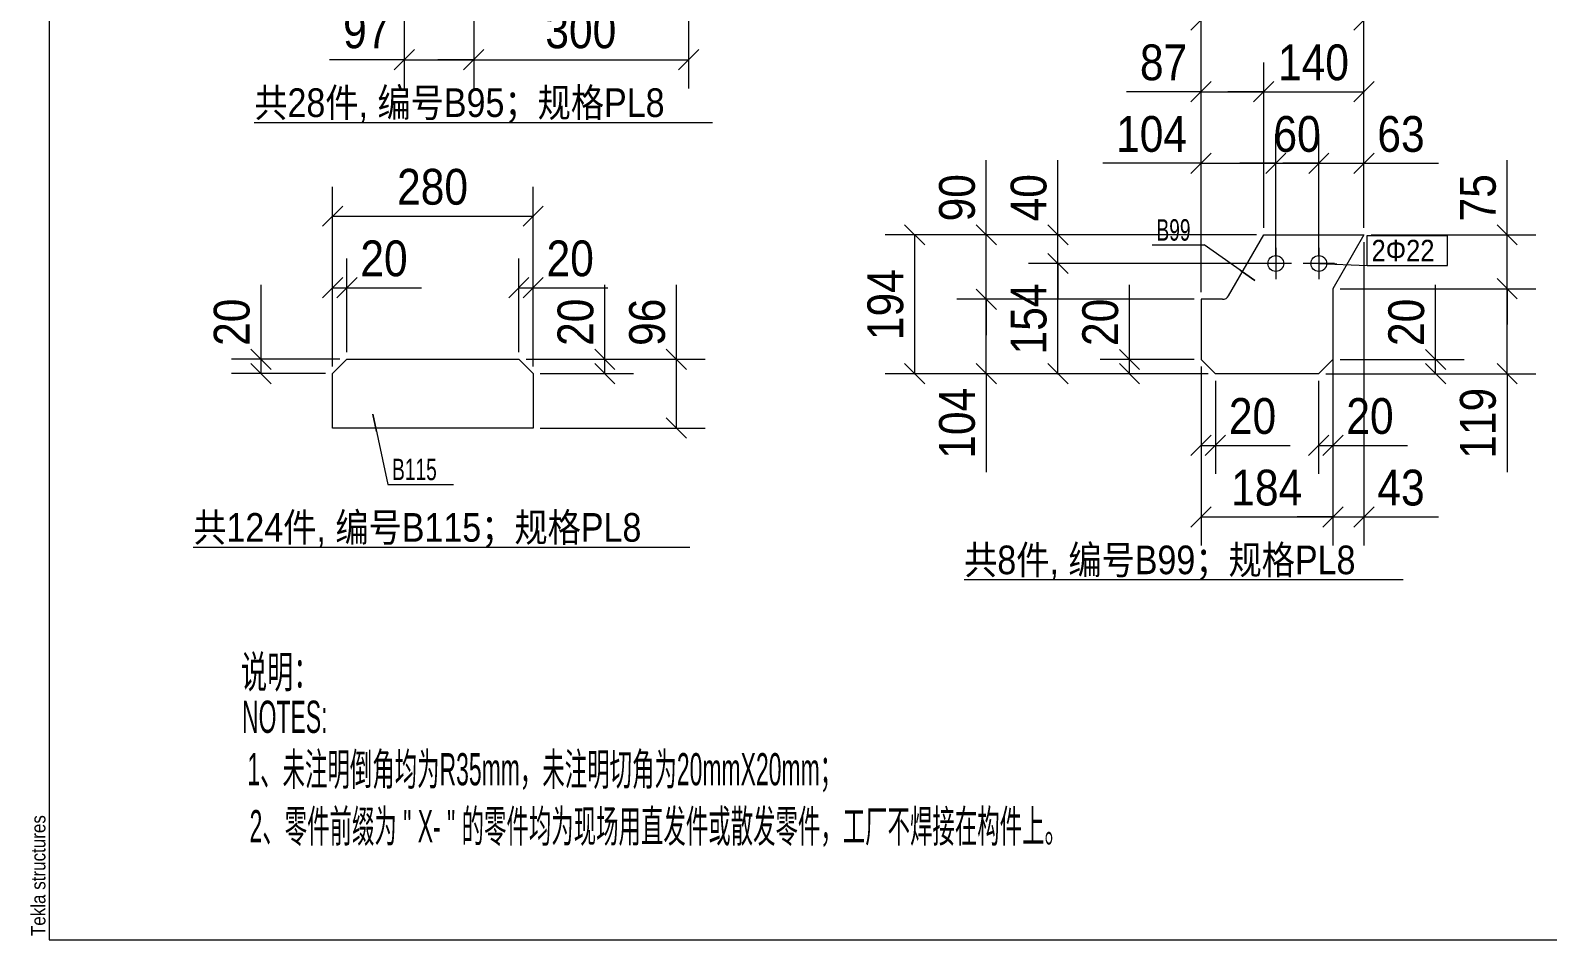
# Model space of a CAD drawing. Header units: inches. Extents: x 0 to 1938, y -2180 to 0.
# Drawn here: x -0.1 to 211.7, y -860 to -733 of the extents above; entities that cross this region are included whole.
import ezdxf

# ---------------------------------------------------------------- set-up
doc = ezdxf.new("R2010")
doc.units = ezdxf.units.IN
doc.header["$MEASUREMENT"] = 0
doc.linetypes.add('XKITLINE00', pattern=[0])
for name, color, linetype, lineweight in [('Bolt', 7, 'Continuous', 0), ('BoltMark', 3, 'Continuous', 0), ('DrawingSheet', 5, 'Continuous', 0), ('OtherObjectType', 1, 'Continuous', 0), ('Part', 2, 'Continuous', 0), ('PartMark', 3, 'Continuous', 0), ('Z-DIMENSIONS', 1, 'Continuous', 0)]:
    doc.layers.add(name, color=color, linetype=linetype, lineweight=lineweight)
doc.styles.add('Arial', font='arial.ttf')
doc.styles.add('Arial Narrow', font='ARIAL.TTF')
doc.styles.add('romsim', font='ARIAL.TTF')
doc.styles.add('宋体', font='ARIAL.TTF')

# ---------------------------------------------------------------- blocks, each defined once
blk = doc.blocks.new('*A203')
at = {"layer": 'Part', "color": 2, "linetype": 'XKITLINE00', "lineweight": 0}
for p, q in [((169.7, 94.95), (174.6, 103.45)), ((174.6, 103.45), (188.6, 103.45)), ((188.6, 103.45), (184.27, 95.93)), ((184.27, 95.93), (184.27, 94.45)), ((168.84, 94.45), (165.87, 94.45)), ((165.87, 94.45), (165.87, 86.05)), ((168.84, 94.45), (169.1, 94.48)), ((169.1, 94.48), (169.34, 94.58)), ((169.34, 94.58), (169.54, 94.74)), ((169.54, 94.74), (169.7, 94.95)), ((184.27, 94.45), (184.27, 86.05)), ((165.87, 86.05), (167.87, 84.05)), ((184.27, 86.05), (182.27, 84.05)), ((182.27, 84.05), (167.87, 84.05))]:
    blk.add_line(p, q, dxfattribs=at)
blk = doc.blocks.new('*A204')
at = {"layer": 'Bolt', "color": 2, "linetype": 'XKITLINE00', "lineweight": 0}
for p, q in [((176.29, 101.65), (176.29, 97.25)), ((182.29, 101.65), (182.29, 97.25)), ((178.49, 99.45), (174.09, 99.45)), ((184.49, 99.45), (180.09, 99.45))]:
    blk.add_line(p, q, dxfattribs=at)
for centre in [(176.29, 99.45), (182.29, 99.45)]:
    blk.add_circle(centre, 1.1, dxfattribs=at)
blk = doc.blocks.new('*A235')
at = {"layer": 'Part', "color": 2, "linetype": 'XKITLINE00', "lineweight": 0}
for p, q in [((44.6, 84.07), (46.6, 86.07)), ((46.6, 86.07), (70.6, 86.07)), ((70.6, 86.07), (72.6, 84.07)), ((44.6, 76.47), (44.6, 84.07)), ((72.6, 84.07), (72.6, 76.47)), ((72.6, 76.47), (44.6, 76.47))]:
    blk.add_line(p, q, dxfattribs=at)
blk = doc.blocks.new('*A237')
at = {"layer": 'DrawingSheet', "color": 5, "linetype": 'XKITLINE00', "lineweight": 0}
for p, q in [((5, 425), (5, 5)), ((5, 5), (635, 5))]:
    blk.add_line(p, q, dxfattribs=at)
at = {"layer": 'DrawingSheet', "color": 5, "style": 'Arial', "width": 0.85}
blk.add_text('Tekla structures', height=2, rotation=90, dxfattribs=at).set_placement((4.5, 5.5))
blk = doc.blocks.new('*A238')
at = {"layer": 'OtherObjectType', "color": 7, "style": 'Arial'}
for s, width, p in [('说明：', 0.595, (31.8, 40.17)), ('NOTES:', 0.51, (31.95, 33.89)), ('1、未注明倒角均为R35mm，未注明切角为20mmX20mm；', 0.51, (32.7, 26.56)), ('2、零件前缀为 " X- " 的零件均为现场用直发件或散发零件，工厂不焊接在构件上。', 0.51, (33, 18.61))]:
    blk.add_text(s, height=4.5, dxfattribs=dict(at, width=width)).set_placement(p)
blk = doc.blocks.new('*A280')
at = {"layer": 'OtherObjectType', "color": 6, "linetype": 'XKITLINE00', "lineweight": 0}
blk.add_line((33.66, 119.17), (97.64, 119.17), dxfattribs=at)
at = {"layer": 'OtherObjectType', "color": 3, "style": '宋体', "width": 0.85}
blk.add_text('共28件, 编号B95；规格PL8', height=4, dxfattribs=at).set_placement((33.66, 119.92))
blk = doc.blocks.new('*A287')
at = {"layer": 'Z-DIMENSIONS', "color": 4, "linetype": 'XKITLINE00', "lineweight": 0}
for p, q in [((64.3, 146.92), (64.3, 123.92)), ((94.3, 146.92), (94.3, 123.92)), ((65.71, 129.33), (62.89, 126.51)), ((95.71, 129.33), (92.89, 126.51)), ((64.3, 127.92), (59.3, 127.92)), ((64.3, 127.92), (94.3, 127.92))]:
    blk.add_line(p, q, dxfattribs=at)
at = {"layer": 'Z-DIMENSIONS', "color": 7}
for p in [(64.3, 127.92), (94.3, 127.92)]:
    blk.add_point(p, dxfattribs=at)
at = {"layer": 'Z-DIMENSIONS', "color": 7, "style": 'Arial Narrow', "width": 0.85}
blk.add_text('300', height=5, dxfattribs=at).set_placement((74.3, 129.52))
blk = doc.blocks.new('*A288')
at = {"layer": 'Z-DIMENSIONS', "color": 4, "linetype": 'XKITLINE00', "lineweight": 0}
for p, q in [((54.6, 149.72), (54.6, 123.92)), ((64.3, 146.92), (64.3, 123.92)), ((56.01, 129.33), (53.19, 126.51)), ((65.71, 129.33), (62.89, 126.51)), ((54.6, 127.92), (44.18, 127.92)), ((54.6, 127.92), (44.18, 127.92)), ((54.6, 127.92), (64.3, 127.92)), ((64.3, 127.92), (69.3, 127.92))]:
    blk.add_line(p, q, dxfattribs=at)
at = {"layer": 'Z-DIMENSIONS', "color": 7}
for p in [(54.6, 127.92), (64.3, 127.92)]:
    blk.add_point(p, dxfattribs=at)
at = {"layer": 'Z-DIMENSIONS', "color": 7, "style": 'Arial Narrow', "width": 0.85}
blk.add_text('97', height=5, dxfattribs=at).set_placement((46.06, 129.52))
blk = doc.blocks.new('*A361')
at = {"layer": 'OtherObjectType', "color": 6, "linetype": 'XKITLINE00', "lineweight": 0}
blk.add_line((132.77, 55.3), (194.09, 55.3), dxfattribs=at)
at = {"layer": 'OtherObjectType', "color": 3, "style": '宋体', "width": 0.85}
blk.add_text('共8件, 编号B99；规格PL8', height=4, dxfattribs=at).set_placement((132.77, 56.05))
blk = doc.blocks.new('*A362')
at = {"layer": 'Z-DIMENSIONS', "color": 4, "linetype": 'XKITLINE00', "lineweight": 0}
for p, q in [((165.87, 85.05), (165.87, 70.05)), ((167.87, 83.05), (167.87, 70.05)), ((167.28, 75.46), (164.45, 72.64)), ((169.28, 75.46), (166.45, 72.64)), ((165.87, 74.05), (167.87, 74.05)), ((167.87, 74.05), (178.28, 74.05)), ((167.87, 74.05), (178.28, 74.05))]:
    blk.add_line(p, q, dxfattribs=at)
at = {"layer": 'Z-DIMENSIONS', "color": 7}
for p in [(165.87, 74.05), (167.87, 74.05)]:
    blk.add_point(p, dxfattribs=at)
at = {"layer": 'Z-DIMENSIONS', "color": 7, "style": 'Arial Narrow', "width": 0.85}
blk.add_text('20', height=5, dxfattribs=at).set_placement((169.74, 75.65))
blk = doc.blocks.new('*A363')
at = {"layer": 'Z-DIMENSIONS', "color": 4, "linetype": 'XKITLINE00', "lineweight": 0}
for p, q in [((184.27, 85.05), (184.27, 70.05)), ((182.27, 83.05), (182.27, 70.05)), ((183.68, 75.46), (180.85, 72.64)), ((185.68, 75.46), (182.85, 72.64)), ((182.27, 74.05), (184.27, 74.05)), ((184.27, 74.05), (194.68, 74.05)), ((184.27, 74.05), (194.68, 74.05))]:
    blk.add_line(p, q, dxfattribs=at)
at = {"layer": 'Z-DIMENSIONS', "color": 7}
for p in [(182.27, 74.05), (184.27, 74.05)]:
    blk.add_point(p, dxfattribs=at)
at = {"layer": 'Z-DIMENSIONS', "color": 7, "style": 'Arial Narrow', "width": 0.85}
blk.add_text('20', height=5, dxfattribs=at).set_placement((186.14, 75.65))
blk = doc.blocks.new('*A364')
at = {"layer": 'Z-DIMENSIONS', "color": 4, "linetype": 'XKITLINE00', "lineweight": 0}
for p, q in [((155.87, 86.05), (155.87, 96.47)), ((155.87, 86.05), (155.87, 96.47)), ((154.45, 87.46), (157.28, 84.64)), ((164.87, 86.05), (151.77, 86.05)), ((154.45, 85.46), (157.28, 82.64)), ((155.87, 84.05), (155.87, 86.05)), ((166.87, 84.05), (151.77, 84.05))]:
    blk.add_line(p, q, dxfattribs=at)
at = {"layer": 'Z-DIMENSIONS', "color": 7}
for p in [(155.87, 86.05), (155.87, 84.05)]:
    blk.add_point(p, dxfattribs=at)
at = {"layer": 'Z-DIMENSIONS', "color": 7, "style": 'Arial Narrow', "width": 0.85}
blk.add_text('20', height=5, rotation=90.0002, dxfattribs=at).set_placement((154.27, 87.93))
blk = doc.blocks.new('*A365')
at = {"layer": 'Z-DIMENSIONS', "color": 4, "linetype": 'XKITLINE00', "lineweight": 0}
for p, q in [((198.6, 86.05), (198.6, 96.47)), ((198.6, 86.05), (198.6, 96.47)), ((197.19, 87.46), (200.01, 84.64)), ((185.27, 86.05), (202.6, 86.05)), ((197.19, 85.46), (200.01, 82.64)), ((198.6, 84.05), (198.6, 86.05)), ((183.27, 84.05), (202.6, 84.05))]:
    blk.add_line(p, q, dxfattribs=at)
at = {"layer": 'Z-DIMENSIONS', "color": 7}
for p in [(198.6, 86.05), (198.6, 84.05)]:
    blk.add_point(p, dxfattribs=at)
at = {"layer": 'Z-DIMENSIONS', "color": 7, "style": 'Arial Narrow', "width": 0.85}
blk.add_text('20', height=5, rotation=90.0002, dxfattribs=at).set_placement((197, 87.93))
blk = doc.blocks.new('*A366')
at = {"layer": 'Z-DIMENSIONS', "color": 4, "linetype": 'XKITLINE00', "lineweight": 0}
for p, q in [((182.29, 100.45), (182.29, 117.55)), ((188.6, 104.45), (188.6, 117.55)), ((183.71, 114.86), (180.88, 112.04)), ((190.01, 114.86), (187.19, 112.04)), ((182.29, 113.45), (177.29, 113.45)), ((182.29, 113.45), (188.6, 113.45)), ((188.6, 113.45), (199.01, 113.45)), ((188.6, 113.45), (199.01, 113.45))]:
    blk.add_line(p, q, dxfattribs=at)
at = {"layer": 'Z-DIMENSIONS', "color": 7}
for p in [(182.29, 113.45), (188.6, 113.45)]:
    blk.add_point(p, dxfattribs=at)
at = {"layer": 'Z-DIMENSIONS', "color": 7, "style": 'Arial Narrow', "width": 0.85}
blk.add_text('63', height=5, dxfattribs=at).set_placement((190.47, 115.05))
blk = doc.blocks.new('*A367')
at = {"layer": 'Z-DIMENSIONS', "color": 4, "linetype": 'XKITLINE00', "lineweight": 0}
for p, q in [((176.29, 100.45), (176.29, 117.55)), ((182.29, 100.45), (182.29, 117.55)), ((177.71, 114.86), (174.88, 112.04)), ((183.71, 114.86), (180.88, 112.04)), ((176.29, 113.45), (171.29, 113.45)), ((176.29, 113.45), (182.29, 113.45)), ((182.29, 113.45), (187.29, 113.45))]:
    blk.add_line(p, q, dxfattribs=at)
at = {"layer": 'Z-DIMENSIONS', "color": 7}
for p in [(176.29, 113.45), (182.29, 113.45)]:
    blk.add_point(p, dxfattribs=at)
at = {"layer": 'Z-DIMENSIONS', "color": 7, "style": 'Arial Narrow', "width": 0.85}
blk.add_text('60', height=5, dxfattribs=at).set_placement((175.96, 115.05))
blk = doc.blocks.new('*A368')
at = {"layer": 'Z-DIMENSIONS', "color": 4, "linetype": 'XKITLINE00', "lineweight": 0}
for p, q in [((165.87, 95.45), (165.87, 117.55)), ((176.29, 100.45), (176.29, 117.55)), ((167.28, 114.86), (164.45, 112.04)), ((177.71, 114.86), (174.88, 112.04)), ((165.87, 113.45), (152.12, 113.45)), ((165.87, 113.45), (152.12, 113.45)), ((165.87, 113.45), (176.29, 113.45)), ((176.29, 113.45), (181.29, 113.45))]:
    blk.add_line(p, q, dxfattribs=at)
at = {"layer": 'Z-DIMENSIONS', "color": 7}
for p in [(165.87, 113.45), (176.29, 113.45)]:
    blk.add_point(p, dxfattribs=at)
at = {"layer": 'Z-DIMENSIONS', "color": 7, "style": 'Arial Narrow', "width": 0.85}
blk.add_text('104', height=5, dxfattribs=at).set_placement((153.99, 115.05))
blk = doc.blocks.new('*A369')
at = {"layer": 'Z-DIMENSIONS', "color": 4, "linetype": 'XKITLINE00', "lineweight": 0}
for p, q in [((145.87, 103.45), (145.87, 113.87)), ((145.87, 103.45), (145.87, 113.87)), ((144.45, 104.86), (147.28, 102.04)), ((173.6, 103.45), (141.77, 103.45)), ((145.87, 99.45), (145.87, 103.45)), ((144.45, 100.86), (147.28, 98.04)), ((175.29, 99.45), (141.77, 99.45)), ((145.87, 99.45), (145.87, 94.45))]:
    blk.add_line(p, q, dxfattribs=at)
at = {"layer": 'Z-DIMENSIONS', "color": 7}
for p in [(145.87, 103.45), (145.87, 99.45)]:
    blk.add_point(p, dxfattribs=at)
at = {"layer": 'Z-DIMENSIONS', "color": 7, "style": 'Arial Narrow', "width": 0.85}
blk.add_text('40', height=5, rotation=90.0002, dxfattribs=at).set_placement((144.27, 105.33))
blk = doc.blocks.new('*A370')
at = {"layer": 'Z-DIMENSIONS', "color": 4, "linetype": 'XKITLINE00', "lineweight": 0}
for p, q in [((145.87, 99.45), (145.87, 104.45)), ((144.45, 100.86), (147.28, 98.04)), ((175.29, 99.45), (141.77, 99.45)), ((145.87, 84.05), (145.87, 99.45)), ((144.45, 85.46), (147.28, 82.64)), ((166.87, 84.05), (141.77, 84.05))]:
    blk.add_line(p, q, dxfattribs=at)
at = {"layer": 'Z-DIMENSIONS', "color": 7}
for p in [(145.87, 99.45), (145.87, 84.05)]:
    blk.add_point(p, dxfattribs=at)
at = {"layer": 'Z-DIMENSIONS', "color": 7, "style": 'Arial Narrow', "width": 0.85}
blk.add_text('154', height=5, rotation=90.0002, dxfattribs=at).set_placement((144.27, 86.75))
blk = doc.blocks.new('*A371')
at = {"layer": 'Z-DIMENSIONS', "color": 4, "linetype": 'XKITLINE00', "lineweight": 0}
for p, q in [((174.6, 104.45), (174.6, 127.55)), ((188.6, 104.45), (188.6, 127.55)), ((174.6, 123.45), (169.6, 123.45)), ((176.01, 124.86), (173.19, 122.04)), ((174.6, 123.45), (188.6, 123.45)), ((190.01, 124.86), (187.19, 122.04))]:
    blk.add_line(p, q, dxfattribs=at)
at = {"layer": 'Z-DIMENSIONS', "color": 7}
for p in [(174.6, 123.45), (188.6, 123.45)]:
    blk.add_point(p, dxfattribs=at)
at = {"layer": 'Z-DIMENSIONS', "color": 7, "style": 'Arial Narrow', "width": 0.85}
blk.add_text('140', height=5, dxfattribs=at).set_placement((176.6, 125.05))
blk = doc.blocks.new('*A372')
at = {"layer": 'Z-DIMENSIONS', "color": 4, "linetype": 'XKITLINE00', "lineweight": 0}
for p, q in [((165.87, 95.45), (165.87, 127.55)), ((174.6, 104.45), (174.6, 127.55)), ((165.87, 123.45), (155.45, 123.45)), ((165.87, 123.45), (155.45, 123.45)), ((167.28, 124.86), (164.45, 122.04)), ((165.87, 123.45), (174.6, 123.45)), ((176.01, 124.86), (173.19, 122.04)), ((174.6, 123.45), (179.6, 123.45))]:
    blk.add_line(p, q, dxfattribs=at)
at = {"layer": 'Z-DIMENSIONS', "color": 7}
for p in [(165.87, 123.45), (174.6, 123.45)]:
    blk.add_point(p, dxfattribs=at)
at = {"layer": 'Z-DIMENSIONS', "color": 7, "style": 'Arial Narrow', "width": 0.85}
blk.add_text('87', height=5, dxfattribs=at).set_placement((157.32, 125.05))
blk = doc.blocks.new('*A373')
at = {"layer": 'Z-DIMENSIONS', "color": 4, "linetype": 'XKITLINE00', "lineweight": 0}
for p, q in [((188.6, 102.45), (188.6, 60.05)), ((184.27, 94.93), (184.27, 60.05)), ((184.27, 64.05), (179.27, 64.05)), ((185.68, 65.46), (182.85, 62.64)), ((184.27, 64.05), (188.6, 64.05)), ((190.01, 65.46), (187.19, 62.64)), ((188.6, 64.05), (199.01, 64.05)), ((188.6, 64.05), (199.01, 64.05))]:
    blk.add_line(p, q, dxfattribs=at)
at = {"layer": 'Z-DIMENSIONS', "color": 7}
for p in [(184.27, 64.05), (188.6, 64.05)]:
    blk.add_point(p, dxfattribs=at)
at = {"layer": 'Z-DIMENSIONS', "color": 7, "style": 'Arial Narrow', "width": 0.85}
blk.add_text('43', height=5, dxfattribs=at).set_placement((190.47, 65.65))
blk = doc.blocks.new('*A374')
at = {"layer": 'Z-DIMENSIONS', "color": 4, "linetype": 'XKITLINE00', "lineweight": 0}
for p, q in [((184.27, 94.93), (184.27, 60.05)), ((165.87, 85.05), (165.87, 60.05)), ((167.28, 65.46), (164.45, 62.64)), ((165.87, 64.05), (184.27, 64.05)), ((185.68, 65.46), (182.85, 62.64)), ((184.27, 64.05), (189.27, 64.05))]:
    blk.add_line(p, q, dxfattribs=at)
at = {"layer": 'Z-DIMENSIONS', "color": 7}
for p in [(165.87, 64.05), (184.27, 64.05)]:
    blk.add_point(p, dxfattribs=at)
at = {"layer": 'Z-DIMENSIONS', "color": 7, "style": 'Arial Narrow', "width": 0.85}
blk.add_text('184', height=5, dxfattribs=at).set_placement((170.07, 65.65))
blk = doc.blocks.new('*A375')
at = {"layer": 'Z-DIMENSIONS', "color": 4, "linetype": 'XKITLINE00', "lineweight": 0}
for p, q in [((135.87, 103.45), (135.87, 113.87)), ((135.87, 103.45), (135.87, 113.87)), ((134.45, 104.86), (137.28, 102.04)), ((173.6, 103.45), (131.77, 103.45)), ((135.87, 94.45), (135.87, 103.45)), ((134.45, 95.86), (137.28, 93.04)), ((164.87, 94.45), (131.77, 94.45)), ((135.87, 94.45), (135.87, 89.45))]:
    blk.add_line(p, q, dxfattribs=at)
at = {"layer": 'Z-DIMENSIONS', "color": 7}
for p in [(135.87, 103.45), (135.87, 94.45)]:
    blk.add_point(p, dxfattribs=at)
at = {"layer": 'Z-DIMENSIONS', "color": 7, "style": 'Arial Narrow', "width": 0.85}
blk.add_text('90', height=5, rotation=90.0002, dxfattribs=at).set_placement((134.27, 105.33))
blk = doc.blocks.new('*A376')
at = {"layer": 'Z-DIMENSIONS', "color": 4, "linetype": 'XKITLINE00', "lineweight": 0}
for p, q in [((135.87, 94.45), (135.87, 99.45)), ((134.45, 95.86), (137.28, 93.04)), ((164.87, 94.45), (131.77, 94.45)), ((135.87, 84.05), (135.87, 94.45)), ((134.45, 85.46), (137.28, 82.64)), ((166.87, 84.05), (131.77, 84.05)), ((135.87, 84.05), (135.87, 70.3)), ((135.87, 84.05), (135.87, 70.3))]:
    blk.add_line(p, q, dxfattribs=at)
at = {"layer": 'Z-DIMENSIONS', "color": 7}
for p in [(135.87, 94.45), (135.87, 84.05)]:
    blk.add_point(p, dxfattribs=at)
at = {"layer": 'Z-DIMENSIONS', "color": 7, "style": 'Arial Narrow', "width": 0.85}
blk.add_text('104', height=5, rotation=90.0002, dxfattribs=at).set_placement((134.27, 72.18))
blk = doc.blocks.new('*A377')
at = {"layer": 'Z-DIMENSIONS', "color": 4, "linetype": 'XKITLINE00', "lineweight": 0}
for p, q in [((208.6, 103.45), (208.6, 113.87)), ((208.6, 103.45), (208.6, 113.87)), ((207.19, 104.86), (210.01, 102.04)), ((189.6, 103.45), (212.6, 103.45)), ((208.6, 95.93), (208.6, 103.45)), ((185.27, 95.93), (212.6, 95.93)), ((207.19, 97.34), (210.01, 94.51)), ((208.6, 95.93), (208.6, 90.93))]:
    blk.add_line(p, q, dxfattribs=at)
at = {"layer": 'Z-DIMENSIONS', "color": 7}
for p in [(208.6, 103.45), (208.6, 95.93)]:
    blk.add_point(p, dxfattribs=at)
at = {"layer": 'Z-DIMENSIONS', "color": 7, "style": 'Arial Narrow', "width": 0.85}
blk.add_text('75', height=5, rotation=90.0002, dxfattribs=at).set_placement((207, 105.33))
blk = doc.blocks.new('*A378')
at = {"layer": 'Z-DIMENSIONS', "color": 4, "linetype": 'XKITLINE00', "lineweight": 0}
for p, q in [((208.6, 95.93), (208.6, 100.93)), ((185.27, 95.93), (212.6, 95.93)), ((207.19, 97.34), (210.01, 94.51)), ((208.6, 84.05), (208.6, 95.93)), ((207.19, 85.46), (210.01, 82.64)), ((183.27, 84.05), (212.6, 84.05)), ((208.6, 84.05), (208.6, 70.3)), ((208.6, 84.05), (208.6, 70.3))]:
    blk.add_line(p, q, dxfattribs=at)
at = {"layer": 'Z-DIMENSIONS', "color": 7}
for p in [(208.6, 95.93), (208.6, 84.05)]:
    blk.add_point(p, dxfattribs=at)
at = {"layer": 'Z-DIMENSIONS', "color": 7, "style": 'Arial Narrow', "width": 0.85}
blk.add_text('119', height=5, rotation=90.0002, dxfattribs=at).set_placement((207, 72.18))
blk = doc.blocks.new('*A379')
at = {"layer": 'Z-DIMENSIONS', "color": 4, "linetype": 'XKITLINE00', "lineweight": 0}
for p, q in [((165.87, 95.45), (165.87, 137.55)), ((188.6, 104.45), (188.6, 137.55)), ((167.28, 134.86), (164.45, 132.04)), ((190.01, 134.86), (187.19, 132.04)), ((165.87, 133.45), (188.6, 133.45))]:
    blk.add_line(p, q, dxfattribs=at)
at = {"layer": 'Z-DIMENSIONS', "color": 7}
for p in [(165.87, 133.45), (188.6, 133.45)]:
    blk.add_point(p, dxfattribs=at)
at = {"layer": 'Z-DIMENSIONS', "color": 7, "style": 'Arial Narrow', "width": 0.85}
blk.add_text('227', height=5, dxfattribs=at).set_placement((172.23, 135.05))
blk = doc.blocks.new('*A380')
at = {"layer": 'Z-DIMENSIONS', "color": 4, "linetype": 'XKITLINE00', "lineweight": 0}
for p, q in [((124.45, 104.86), (127.28, 102.04)), ((173.6, 103.45), (121.77, 103.45)), ((125.87, 84.05), (125.87, 103.45)), ((124.45, 85.46), (127.28, 82.64)), ((166.87, 84.05), (121.77, 84.05))]:
    blk.add_line(p, q, dxfattribs=at)
at = {"layer": 'Z-DIMENSIONS', "color": 7}
for p in [(125.87, 103.45), (125.87, 84.05)]:
    blk.add_point(p, dxfattribs=at)
at = {"layer": 'Z-DIMENSIONS', "color": 7, "style": 'Arial Narrow', "width": 0.85}
blk.add_text('194', height=5, rotation=90.0002, dxfattribs=at).set_placement((124.27, 88.75))
blk = doc.blocks.new('*A381')
at = {"layer": 'PartMark', "color": 4, "linetype": 'XKITLINE00', "lineweight": 0}
for p, q in [((159.03, 102.04), (166.27, 102.04)), ((173.34, 97.07), (166.27, 102.04)), ((171.3, 98.5), (173.34, 97.07))]:
    blk.add_line(p, q, dxfattribs=at)
at = {"layer": 'PartMark', "color": 1, "style": 'romsim', "width": 0.6375}
blk.add_text('B99', height=3, dxfattribs=at).set_placement((159.63, 102.64))
blk = doc.blocks.new('*A382')
at = {"layer": 'BoltMark', "color": 1, "linetype": 'XKITLINE00', "lineweight": 0}
for p, q in [((189.06, 103.36), (200.25, 103.36)), ((189.06, 99.16), (189.06, 103.36)), ((200.25, 99.16), (200.25, 103.36)), ((182.29, 99.45), (189.06, 99.16)), ((184.79, 99.34), (182.29, 99.45)), ((189.06, 99.16), (200.25, 99.16))]:
    blk.add_line(p, q, dxfattribs=at)
at = {"layer": 'BoltMark', "color": 4, "style": '宋体', "width": 0.85}
blk.add_text('2Φ22', height=3, dxfattribs=at).set_placement((189.66, 99.76))
blk = doc.blocks.new('*A713')
at = {"layer": 'OtherObjectType', "color": 6, "linetype": 'XKITLINE00', "lineweight": 0}
blk.add_line((25.14, 59.84), (94.46, 59.84), dxfattribs=at)
at = {"layer": 'OtherObjectType', "color": 3, "style": '宋体', "width": 0.85}
blk.add_text('共124件, 编号B115；规格PL8', height=4, dxfattribs=at).set_placement((25.14, 60.59))
blk = doc.blocks.new('*A714')
at = {"layer": 'Z-DIMENSIONS', "color": 4, "linetype": 'XKITLINE00', "lineweight": 0}
for p, q in [((70.6, 87.07), (70.6, 100.17)), ((72.6, 85.07), (72.6, 100.17)), ((72.01, 97.48), (69.19, 94.66)), ((74.01, 97.48), (71.19, 94.66)), ((70.6, 96.07), (72.6, 96.07)), ((72.6, 96.07), (83.02, 96.07)), ((72.6, 96.07), (83.02, 96.07))]:
    blk.add_line(p, q, dxfattribs=at)
at = {"layer": 'Z-DIMENSIONS', "color": 7}
for p in [(70.6, 96.07), (72.6, 96.07)]:
    blk.add_point(p, dxfattribs=at)
at = {"layer": 'Z-DIMENSIONS', "color": 7, "style": 'Arial Narrow', "width": 0.85}
blk.add_text('20', height=5, dxfattribs=at).set_placement((74.47, 97.67))
blk = doc.blocks.new('*A715')
at = {"layer": 'Z-DIMENSIONS', "color": 4, "linetype": 'XKITLINE00', "lineweight": 0}
for p, q in [((44.6, 85.07), (44.6, 100.17)), ((46.6, 87.07), (46.6, 100.17)), ((46.01, 97.48), (43.19, 94.66)), ((48.01, 97.48), (45.19, 94.66)), ((44.6, 96.07), (46.6, 96.07)), ((46.6, 96.07), (57.02, 96.07)), ((46.6, 96.07), (57.02, 96.07))]:
    blk.add_line(p, q, dxfattribs=at)
at = {"layer": 'Z-DIMENSIONS', "color": 7}
for p in [(44.6, 96.07), (46.6, 96.07)]:
    blk.add_point(p, dxfattribs=at)
at = {"layer": 'Z-DIMENSIONS', "color": 7, "style": 'Arial Narrow', "width": 0.85}
blk.add_text('20', height=5, dxfattribs=at).set_placement((48.47, 97.67))
blk = doc.blocks.new('*A716')
at = {"layer": 'Z-DIMENSIONS', "color": 4, "linetype": 'XKITLINE00', "lineweight": 0}
for p, q in [((34.6, 86.07), (34.6, 96.48)), ((34.6, 86.07), (34.6, 96.48)), ((33.19, 87.48), (36.01, 84.66)), ((45.6, 86.07), (30.5, 86.07)), ((33.19, 85.48), (36.01, 82.66)), ((34.6, 84.07), (34.6, 86.07)), ((43.6, 84.07), (30.5, 84.07))]:
    blk.add_line(p, q, dxfattribs=at)
at = {"layer": 'Z-DIMENSIONS', "color": 7}
for p in [(34.6, 86.07), (34.6, 84.07)]:
    blk.add_point(p, dxfattribs=at)
at = {"layer": 'Z-DIMENSIONS', "color": 7, "style": 'Arial Narrow', "width": 0.85}
blk.add_text('20', height=5, rotation=90.0002, dxfattribs=at).set_placement((33, 87.94))
blk = doc.blocks.new('*A717')
at = {"layer": 'Z-DIMENSIONS', "color": 4, "linetype": 'XKITLINE00', "lineweight": 0}
for p, q in [((82.6, 86.07), (82.6, 96.48)), ((82.6, 86.07), (82.6, 96.48)), ((81.19, 87.48), (84.01, 84.66)), ((71.6, 86.07), (86.6, 86.07)), ((81.19, 85.48), (84.01, 82.66)), ((82.6, 84.07), (82.6, 86.07)), ((73.6, 84.07), (86.6, 84.07))]:
    blk.add_line(p, q, dxfattribs=at)
at = {"layer": 'Z-DIMENSIONS', "color": 7}
for p in [(82.6, 86.07), (82.6, 84.07)]:
    blk.add_point(p, dxfattribs=at)
at = {"layer": 'Z-DIMENSIONS', "color": 7, "style": 'Arial Narrow', "width": 0.85}
blk.add_text('20', height=5, rotation=90.0002, dxfattribs=at).set_placement((81, 87.94))
blk = doc.blocks.new('*A718')
at = {"layer": 'Z-DIMENSIONS', "color": 4, "linetype": 'XKITLINE00', "lineweight": 0}
for p, q in [((44.6, 85.07), (44.6, 110.17)), ((72.6, 85.07), (72.6, 110.17)), ((46.01, 107.48), (43.19, 104.66)), ((44.6, 106.07), (72.6, 106.07)), ((74.01, 107.48), (71.19, 104.66))]:
    blk.add_line(p, q, dxfattribs=at)
at = {"layer": 'Z-DIMENSIONS', "color": 7}
for p in [(44.6, 106.07), (72.6, 106.07)]:
    blk.add_point(p, dxfattribs=at)
at = {"layer": 'Z-DIMENSIONS', "color": 7, "style": 'Arial Narrow', "width": 0.85}
blk.add_text('280', height=5, dxfattribs=at).set_placement((53.6, 107.67))
blk = doc.blocks.new('*A719')
at = {"layer": 'Z-DIMENSIONS', "color": 4, "linetype": 'XKITLINE00', "lineweight": 0}
for p, q in [((92.6, 86.07), (92.6, 96.48)), ((92.6, 86.07), (92.6, 96.48)), ((91.19, 87.48), (94.01, 84.66)), ((71.6, 86.07), (96.6, 86.07)), ((92.6, 76.47), (92.6, 86.07)), ((73.6, 76.47), (96.6, 76.47)), ((91.19, 77.88), (94.01, 75.06))]:
    blk.add_line(p, q, dxfattribs=at)
at = {"layer": 'Z-DIMENSIONS', "color": 7}
for p in [(92.6, 86.07), (92.6, 76.47)]:
    blk.add_point(p, dxfattribs=at)
at = {"layer": 'Z-DIMENSIONS', "color": 7, "style": 'Arial Narrow', "width": 0.85}
blk.add_text('96', height=5, rotation=90.0002, dxfattribs=at).set_placement((91, 87.94))
blk = doc.blocks.new('*A720')
at = {"layer": 'PartMark', "color": 4, "linetype": 'XKITLINE00', "lineweight": 0}
for p, q in [((50.23, 78.42), (52.3, 68.59)), ((50.74, 75.97), (50.23, 78.42)), ((52.3, 68.59), (61.49, 68.59))]:
    blk.add_line(p, q, dxfattribs=at)
at = {"layer": 'PartMark', "color": 1, "style": 'romsim', "width": 0.6375}
blk.add_text('B115', height=3, dxfattribs=at).set_placement((52.9, 69.19))
blk = doc.blocks.new('P详图~002 (PLPL8mm零件图)')
at = {"lineweight": 0}
for name in ['*A237', '*A288', '*A287', '*A379', '*A372', '*A371', '*A280', '*A368', '*A367', '*A366', '*A718', '*A375', '*A369', '*A377', '*A380', '*A370', '*A715', '*A714', '*A203', '*A373', '*A204', '*A378', '*A376', '*A716', '*A717', '*A719', '*A364', '*A365', '*A374', '*A235', '*A362', '*A363', '*A713', '*A361', '*A238']:
    blk.add_blockref(name, (0, 0), dxfattribs=at)
at = {"layer": 'BoltMark', "lineweight": 0}
blk.add_blockref('*A382', (0, 0), dxfattribs=at)
at = {"layer": 'PartMark', "lineweight": 0}
for name in ['*A381', '*A720']:
    blk.add_blockref(name, (0, 0), dxfattribs=at)

msp = doc.modelspace()

# ---------------------------------------------------------------- block references
msp.add_blockref('P详图~002 (PLPL8mm零件图)', (-2.5, -865))

doc.saveas('drawing.dxf')
